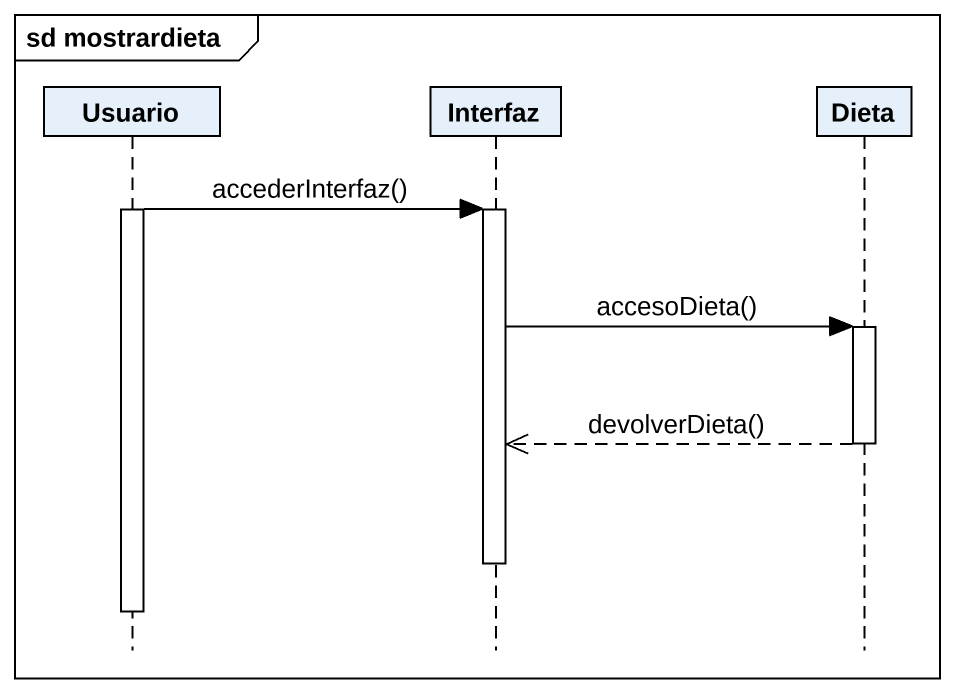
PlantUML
@startuml
mainframe sd mostrardieta
hide footbox
participant Usuario
participant Interfaz
participant Dieta

activate Usuario
Usuario -> Interfaz : accederInterfaz()
activate Interfaz
Interfaz -> Dieta : accesoDieta()
activate Dieta
Dieta -->> Interfaz : devolverDieta()
deactivate Dieta
deactivate Interfaz
deactivate Usuario
@enduml
